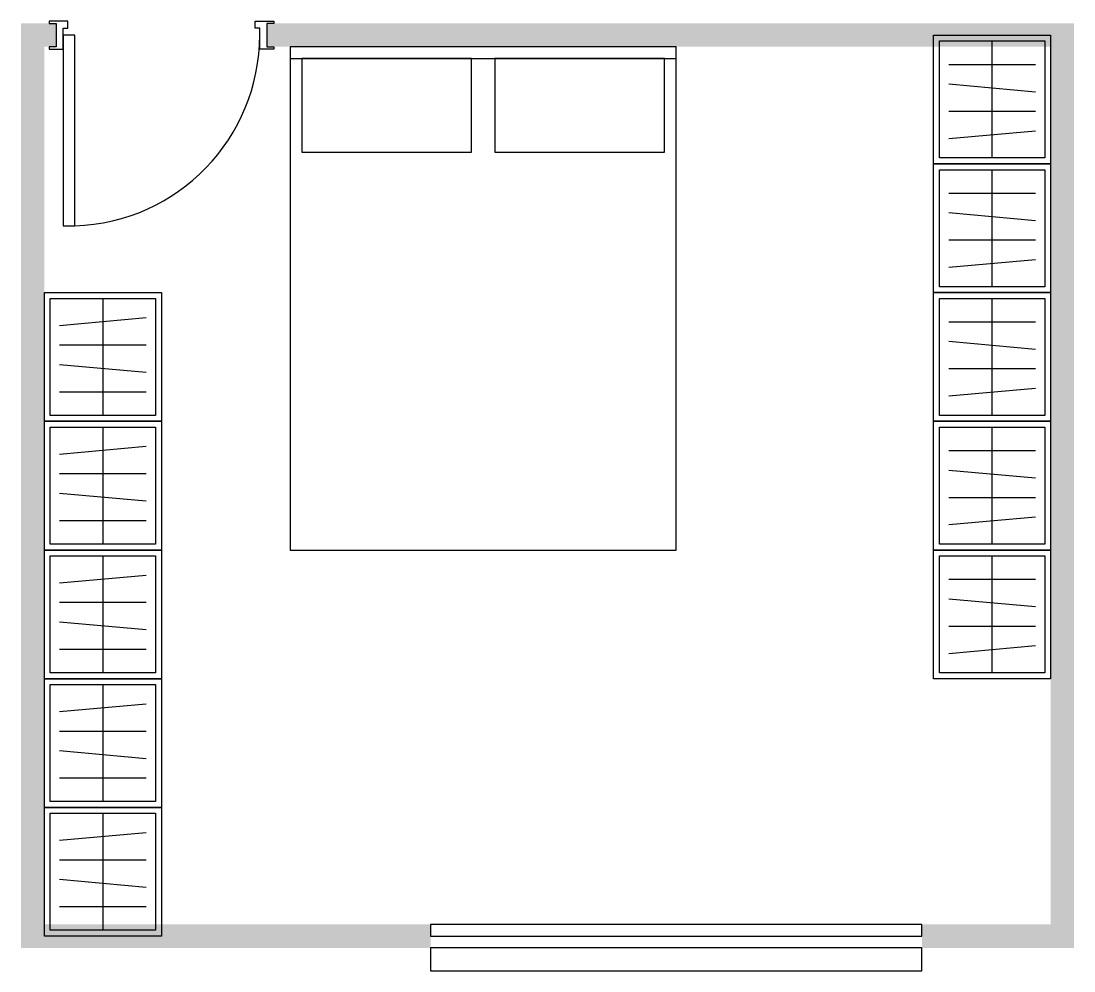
# Model space of a CAD drawing. Header units: millimetres. Extents: x -50 to 4450, y -148 to 3910.
import ezdxf

# ---------------------------------------------------------------- set-up
doc = ezdxf.new("R2010")
doc.units = ezdxf.units.MM

# ---------------------------------------------------------------- blocks, each defined once
blk = doc.blocks.new('Door_Wide_Mirror')
blk.add_line((1000, 50), (1000, -50))
for points in [[(70, 60), (70, 50), (100, 50), (100, -50), (70, -50), (70, -60), (130, -60), (130, -50), (130, 30), (150, 30), (150, 60), (70, 60)], [(1030, 60), (1030, 50), (1000, 50), (1000, -50), (1030, -50), (1030, -60), (970, -60), (970, -50), (970, 30), (950, 30), (950, 60), (1030, 60)]]:
    blk.add_lwpolyline(points)
blk.add_lwpolyline([(130, 0), (130, -815), (180, -815), (180, 0)], close=True)
blk.add_arc((155, 0), 815, 271.7578, 0)
for points in [[(100, 50), (100, -50), (0, 50), (0, -50)], [(1100, 50), (1100, -50), (1000, 50), (1000, -50)]]:
    blk.add_solid(points)
blk = doc.blocks.new('robe')
at = {"true_color": 0xffffff}
for p, q in [((250, 25), (250, 525)), ((65, 425), (435, 425)), ((65, 341.7), (435, 308.3)), ((65, 225), (435, 225)), ((65, 108.3), (435, 141.7))]:
    blk.add_line(p, q, dxfattribs=at)
for points in [[(0, 0), (0, 550), (500, 550), (500, 0)], [(25, 25), (25, 525), (475, 525), (475, 25)]]:
    blk.add_lwpolyline(points, close=True, dxfattribs=at)
blk = doc.blocks.new('Bed')
at = {"true_color": 0xbebebe}
blk.add_line((0, -100), (1650, -100), dxfattribs=at)
at = {"true_color": 0xffffff}
for points in [[(0, -50), (0, -2200), (1650, -2200), (1650, -50)], [(50, -100), (50, -500), (775, -500), (775, -100)], [(875, -100), (875, -500), (1600, -500), (1600, -100)]]:
    blk.add_lwpolyline(points, close=True, dxfattribs=at)
blk = doc.blocks.new('AllBlock')
at = {"true_color": 0xffffff}
for points in [[(1699.5, 49.5), (1699.5, 0), (3800.5, 0), (3800.5, 49.5)], [(1699.5, -49.5), (1699.5, -148.5), (3800.5, -148.5), (3800.5, -49.5)]]:
    blk.add_lwpolyline(points, close=True, dxfattribs=at)
for points in [[(-50, 3900), (-50, 3250), (50, 3900), (50, 3250)], [(1050, 3900), (1050, 3800), (1700, 3900), (1700, 3800)], [(1600, 3900), (1600, 3800), (2250, 3900), (2250, 3800)], [(2150, 3900), (2150, 3800), (2800, 3900), (2800, 3800)], [(2700, 3900), (2700, 3800), (3350, 3900), (3350, 3800)], [(3250, 3900), (3250, 3800), (3900, 3900), (3900, 3800)], [(3800, 3900), (3800, 3800), (4450, 3900), (4450, 3800)], [(4350, 3900), (4350, 3250), (4450, 3900), (4450, 3250)], [(-50, 3350), (-50, 2700), (50, 3350), (50, 2700)], [(4350, 3350), (4350, 2700), (4450, 3350), (4450, 2700)], [(-50, 2800), (-50, 2150), (50, 2800), (50, 2150)], [(4350, 2800), (4350, 2150), (4450, 2800), (4450, 2150)], [(-50, 2250), (-50, 1600), (50, 2250), (50, 1600)], [(4350, 2250), (4350, 1600), (4450, 2250), (4450, 1600)], [(-50, 1700), (-50, 1050), (50, 1700), (50, 1050)], [(4350, 1700), (4350, 1050), (4450, 1700), (4450, 1050)], [(-50, 1150), (-50, 500), (50, 1150), (50, 500)], [(4350, 1150), (4350, 500), (4450, 1150), (4450, 500)], [(-50, 600), (-50, -50), (50, 600), (50, -50)], [(4350, 600), (4350, -50), (4450, 600), (4450, -50)], [(-50, 50), (-50, -50), (600, 50), (600, -50)], [(500, 50), (500, -50), (1150, 50), (1150, -50)], [(1050, 50), (1050, -50), (1700, 50), (1700, -50)], [(3800, 50), (3800, -50), (4450, 50), (4450, -50)]]:
    blk.add_solid(points)
for name, p in [('Door_Wide_Mirror', (0, 3850)), ('robe', (3850, 3300)), ('Bed', (1100, 3850)), ('robe', (3850, 2750)), ('robe', (3850, 2200)), ('robe', (3850, 1650)), ('robe', (3850, 1100))]:
    blk.add_blockref(name, p)
at = {"rotation": 180}
for p in [(550, 2750), (550, 2200), (550, 1650), (550, 1100), (550, 550)]:
    blk.add_blockref('robe', p, dxfattribs=at)

msp = doc.modelspace()

# ---------------------------------------------------------------- block references
msp.add_blockref('AllBlock', (0, 0))

doc.saveas('drawing.dxf')
